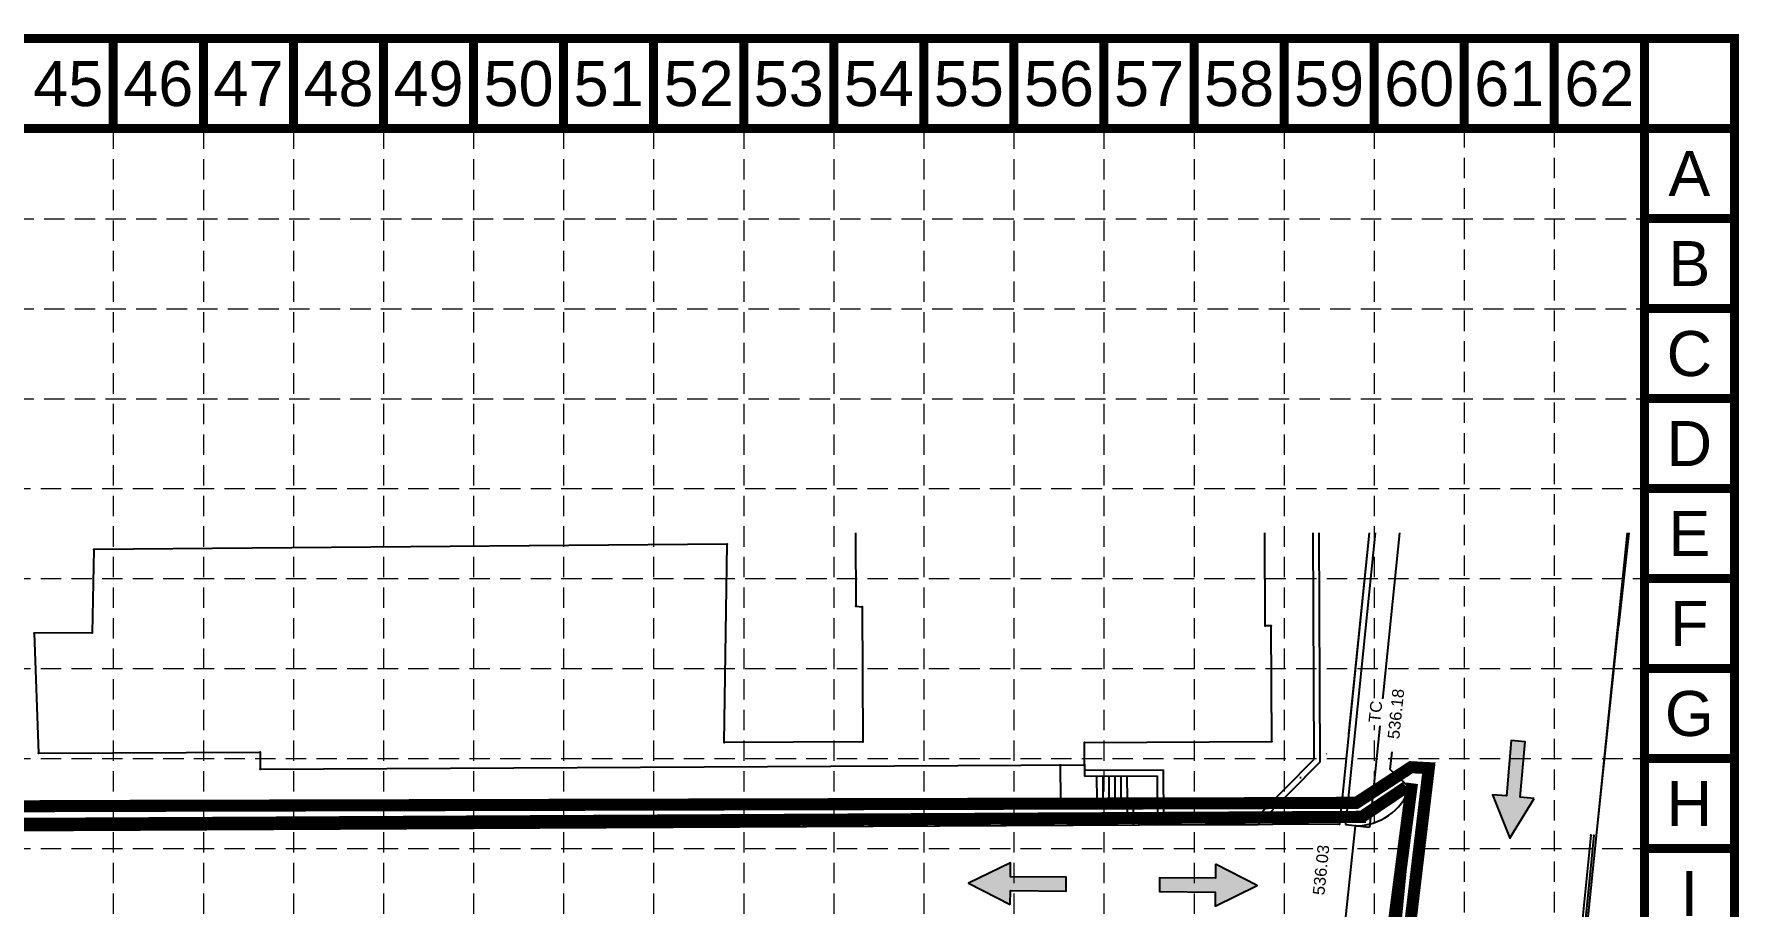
# Model space of a CAD drawing. Header units: feet. Extents: x 6046 to 7000, y 4530 to 5165.
# Drawn here: x 6718.4 to 7000.3, y 5021 to 5165.4 of the extents above; entities that cross this region are included whole.
import ezdxf
from ezdxf.enums import TextEntityAlignment as Align

# ---------------------------------------------------------------- set-up
doc = ezdxf.new("R2010")
doc.units = ezdxf.units.FT
doc.header["$LTSCALE"] = 30
doc.header["$MEASUREMENT"] = 0
for name, pattern in [('DASH', [1, 0.5, -0.5]), ('DOTS', [0.1901, 0.0001, -0.19]), ('HIDDEN', [0.375, 0.25, -0.125]), ('LEADER_LINE', [2, 1, 1])]:
    doc.linetypes.add(name, pattern=pattern)
for name, color, linetype in [('1 FLOW ARROWS', 7, 'Continuous'), ('1 LIMITS OF DISTURBANCE', 1, 'DASH'), ('20051228_SURVEY', 1, 'Continuous'), ('20070516_TOPO', 1, 'Continuous'), ('BASE', 7, 'Continuous'), ('EXISTING_PL', 1, 'Continuous'), ('FROM_EASTON_ON_H', 1, 'Continuous'), ('GRID', 254, 'HIDDEN'), ('MH_BOUNDARY', 1, 'Continuous'), ('MH_COVERAGE', 90, 'Continuous'), ('MH_LANDSCAP', 130, 'Continuous'), ('SILT FENCE', 200, 'Continuous'), ('TOPO_MAP', 1, 'Continuous')]:
    doc.layers.add(name, color=color, linetype=linetype)
doc.styles.get("Standard").update_dxf_attribs({"font": 'ARIAL.TTF'})
doc.linetypes.add('BARBWIRE_1', pattern='A,1,-0.1,["X",Standard,S=0.075,R=0,X=-0.025,Y=-0.0375],-0.1', length=1.2)

# ---------------------------------------------------------------- blocks, each defined once
blk = doc.blocks.new('arrow')
blk.add_lwpolyline([(-67.01, -25.36), (-59.33, -25.42), (-59.57, -56.14), (-51.89, -56.2), (-51.65, -25.48), (-43.97, -25.54), (-55.3, -2.41), (-67.01, -25.36)], close=True)
at = {"color": 254}
for points in [[(-43.97, -25.54), (-67.01, -25.36), (-55.3, -2.41), (-67.01, -25.36)], [(-59.57, -56.14), (-51.89, -56.2), (-59.33, -25.42), (-51.65, -25.48)]]:
    blk.add_solid(points, dxfattribs=at)

msp = doc.modelspace()

# ---------------------------------------------------------------- linework, layer by layer
at = {"layer": '20051228_SURVEY', "color": 7, "linetype": 'Continuous', "flags": 128}
for points in [[(6982.04, 5082.88), (6980.35, 5067.42)], [(6976.65, 5032.25), (6980.35, 5067.42)]]:
    msp.add_lwpolyline(points, dxfattribs=at)
at = {"layer": '20070516_TOPO', "color": 7, "linetype": 'Continuous'}
for p, q in [((6946.51, 5040.8), (6943.44, 5009.47)), ((6934.78, 5014.46), (6936.86, 5034.39)), ((6975.8, 5032.86), (6966.67, 4942.47)), ((6976.27, 5032.81), (6967.2, 4942.41))]:
    msp.add_line(p, q, dxfattribs=at)
msp.add_arc((6936.81, 5044.08), 9.69, 270.325, 339.3073, dxfattribs=at)
for p in [(6945.88, 5040.66), (6946.51, 5040.8), (6936.86, 5034.39), (6975.8, 5032.86), (6976.27, 5032.81)]:
    msp.add_point(p, dxfattribs=at)
at = {"layer": 'BASE', "color": 9}
msp.add_line((6984.63, 5149.78), (6984.63, 4583.91), dxfattribs=at)
at = {"layer": 'BASE', "const_width": 1.49}
for points in [[(6731.48, 5149.78), (6731.48, 5164.67)], [(6746.37, 5149.78), (6746.37, 5164.67)], [(6761.26, 5149.78), (6761.26, 5164.67)], [(6776.15, 5149.78), (6776.15, 5164.67)], [(6791.04, 5149.78), (6791.04, 5164.67)], [(6805.93, 5149.78), (6805.93, 5164.67)], [(6820.82, 5149.78), (6820.82, 5164.67)], [(6835.72, 5149.78), (6835.72, 5164.67)], [(6850.61, 5149.78), (6850.61, 5164.67)], [(6865.5, 5149.78), (6865.5, 5164.67)], [(6880.39, 5149.78), (6880.39, 5164.67)], [(6895.28, 5149.78), (6895.28, 5164.67)], [(6910.17, 5149.78), (6910.17, 5164.67)], [(6925.06, 5149.78), (6925.06, 5164.67)], [(6939.95, 5149.78), (6939.95, 5164.67)], [(6954.85, 5149.78), (6954.85, 5164.67)], [(6969.74, 5149.78), (6969.74, 5164.67)], [(6984.63, 5149.78), (6984.63, 5164.67)], [(6999.52, 5149.78), (6999.52, 5164.67)], [(6999.52, 5149.78), (6984.63, 5149.78)], [(6999.52, 5134.89), (6984.63, 5134.89)], [(6999.52, 5120), (6984.63, 5120)], [(6999.52, 5105.1), (6984.63, 5105.1)], [(6999.52, 5090.21), (6984.63, 5090.21)], [(6999.52, 5075.32), (6984.63, 5075.32)], [(6999.52, 5060.43), (6984.63, 5060.43)], [(6999.52, 5045.54), (6984.63, 5045.54)], [(6999.52, 5030.65), (6984.63, 5030.65)]]:
    msp.add_lwpolyline(points, dxfattribs=at)
at = {"layer": 'EXISTING_PL', "color": 7, "linetype": 'Continuous', "flags": 128}
for points in [[(6939.11, 5082.88), (6934.2, 5034.7), (6284.2, 5031.42), (6289.46, 5082.88)], [(6939.11, 5082.88), (6935.72, 5049.62)]]:
    msp.add_lwpolyline(points, dxfattribs=at)
at = {"layer": 'EXISTING_PL', "color": 7, "linetype": 'DOTS', "flags": 128}
msp.add_lwpolyline([(6919.2, 5034.62), (6935.72, 5049.62)], dxfattribs=at)
at = {"layer": 'FROM_EASTON_ON_H', "color": 7, "linetype": 'Continuous', "flags": 128}
msp.add_lwpolyline([(6981.78, 5082.88), (6971.97, 4986.94)], dxfattribs=at)
at = {"layer": 'GRID', "color": 252, "linetype": 'HIDDEN', "lineweight": 0, "ltscale": 0.45}
for p, q in [((6954.82, 5150.02), (6954.82, 4628.52)), ((6969.71, 5150.02), (6969.71, 4628.52)), ((6731.48, 5149.78), (6731.48, 4628.52)), ((6746.37, 5149.78), (6746.37, 4628.52)), ((6761.26, 5149.78), (6761.26, 4628.52)), ((6776.15, 5149.78), (6776.15, 4628.52)), ((6791.04, 5149.78), (6791.04, 4628.52)), ((6805.93, 5149.78), (6805.93, 4628.52)), ((6820.82, 5149.78), (6820.82, 4628.52)), ((6835.72, 5149.78), (6835.72, 4628.52)), ((6850.61, 5149.78), (6850.61, 4628.52)), ((6865.5, 5149.78), (6865.5, 4628.52)), ((6880.39, 5149.78), (6880.39, 4628.52)), ((6895.28, 5149.78), (6895.28, 4628.52)), ((6910.17, 5149.78), (6910.17, 4628.52)), ((6925.06, 5149.78), (6925.06, 4628.52)), ((6939.95, 5149.78), (6939.95, 4628.52)), ((6061.92, 5134.84), (6985.18, 5134.84)), ((6061.92, 5119.95), (6985.18, 5119.95)), ((6061.92, 5105.06), (6985.18, 5105.06)), ((6061.37, 5090.21), (6984.63, 5090.21)), ((6061.37, 5075.32), (6984.63, 5075.32)), ((6061.37, 5060.43), (6984.63, 5060.43)), ((6061.37, 5045.54), (6984.63, 5045.54)), ((6061.37, 5030.65), (6984.63, 5030.65))]:
    msp.add_line(p, q, dxfattribs=at)
at = {"layer": 'MH_BOUNDARY', "color": 7, "linetype": 'BARBWIRE_1'}
msp.add_line((6934.2, 5034.7), (6284.2, 5031.42), dxfattribs=at)
at = {"layer": 'MH_BOUNDARY', "color": 7, "linetype": 'Continuous'}
msp.add_point((6934.2, 5034.7), dxfattribs=at)
at = {"layer": 'MH_COVERAGE', "color": 7, "linetype": 'Continuous', "flags": 128}
for points in [[(6854.21, 5082.88), (6854.28, 5070.76)], [(6921.94, 5067.52), (6921.86, 5082.88)], [(6728.26, 5080.12), (6727.99, 5066.31)], [(6832.96, 5080.99), (6728.26, 5080.12)], [(6832.46, 5048.19), (6832.96, 5080.99)], [(6854.28, 5070.76), (6855.28, 5070.64)], [(6855.28, 5070.64), (6855.39, 5048.3)], [(6727.99, 5066.31), (6718.4, 5066.26)], [(6718.4, 5066.26), (6719.09, 5046.41)], [(6922.94, 5067.52), (6921.94, 5067.52)], [(6923.04, 5048.36), (6922.94, 5067.52)], [(6719.09, 5046.41), (6755.76, 5046.6)], [(6755.76, 5046.6), (6755.77, 5043.8)], [(6855.39, 5048.3), (6832.46, 5048.19)], [(6892.04, 5048.2), (6923.04, 5048.36)], [(6892.06, 5044.49), (6892.04, 5048.2)], [(6755.77, 5043.8), (6892.06, 5044.49)]]:
    msp.add_lwpolyline(points, dxfattribs=at)
at = {"layer": 'MH_COVERAGE', "color": 7, "linetype": 'Continuous'}
for p in [(6728.26, 5080.12), (6832.96, 5080.99), (6854.28, 5070.76), (6855.28, 5070.64), (6718.4, 5066.26), (6727.99, 5066.31), (6921.94, 5067.52), (6922.94, 5067.52), (6719.09, 5046.41), (6755.76, 5046.6), (6832.46, 5048.19), (6855.39, 5048.3), (6892.04, 5048.2), (6923.04, 5048.36), (6755.77, 5043.8), (6892.06, 5044.49)]:
    msp.add_point(p, dxfattribs=at)
at = {"layer": 'MH_LANDSCAP', "color": 7, "linetype": 'Continuous', "flags": 128}
for points in [[(6920.78, 5034.63), (6931.05, 5045.01), (6930.86, 5082.88)], [(6930.05, 5045.42), (6929.86, 5082.88)], [(6940.12, 5082.88), (6935.19, 5034.6)], [(6944.14, 5082.88), (6939.17, 5034.19)], [(6888.06, 5044.59), (6888.09, 5038.59), (6900.09, 5038.65)], [(6892.06, 5044.61), (6892.07, 5042.61)], [(6892.07, 5043.61), (6905.07, 5043.68)], [(6905.07, 5043.68), (6905.11, 5035.55)], [(6920.36, 5035.63), (6930.05, 5045.42)], [(6892.07, 5042.61), (6904.07, 5042.67)], [(6894.07, 5042.62), (6894.09, 5038.62)], [(6895.07, 5042.63), (6895.09, 5038.63)], [(6896.07, 5042.63), (6896.09, 5038.63)], [(6897.07, 5042.64), (6897.09, 5038.64)], [(6898.07, 5042.64), (6898.09, 5038.64)], [(6899.07, 5042.65), (6899.09, 5038.65)], [(6904.07, 5042.67), (6904.11, 5034.55)], [(6894.09, 5038.62), (6894.1, 5037.62)], [(6894.1, 5037.62), (6899.1, 5037.65)], [(6899.1, 5037.65), (6899.11, 5035.52)], [(6900.09, 5038.65), (6900.11, 5034.53)], [(6900.11, 5034.53), (6724.87, 5033.64)], [(6899.11, 5035.52), (6725.41, 5034.64)], [(6904.11, 5034.55), (6920.78, 5034.63)], [(6905.11, 5035.55), (6920.36, 5035.63)], [(6935.19, 5034.6), (6939.17, 5034.19)]]:
    msp.add_lwpolyline(points, dxfattribs=at)
at = {"layer": 'SILT FENCE', "const_width": 2, "flags": 128}
msp.add_lwpolyline([(6937.83, 5035.82), (6945.25, 5040.82)], dxfattribs=at)
at = {"layer": 'TOPO_MAP', "color": 35, "linetype": 'LEADER_LINE', "flags": 128}
msp.add_lwpolyline([(6945.88, 5040.66), (6942.62, 5043.74), (6942.91, 5046.65)], dxfattribs=at)

# ---------------------------------------------------------------- block references
at = {"layer": '1 FLOW ARROWS', "zscale": 0.3}
for p, xscale, yscale, rotation in [((6945.77, 5032.93), 0.3000000000004515, 0.3000000000004515, 175.5126798201979), ((6872.18, 5041.48), 0.2999999999999545, 0.2999999999999545, 90), ((6921.33, 5007.94), 0.2999999999992724, 0.2999999999992724, 270)]:
    msp.add_blockref('arrow', p, dxfattribs=dict(at, xscale=xscale, yscale=yscale, rotation=rotation))

# ---------------------------------------------------------------- texts
at = {"layer": 'BASE'}
for s, height, p in [('45', 7.446, (6724.03, 5157.22)), ('46', 7.446, (6738.92, 5157.22)), ('47', 7.446, (6753.81, 5157.22)), ('48', 7.446, (6768.71, 5157.22)), ('49', 7.446, (6783.6, 5157.22)), ('50', 7.446, (6798.49, 5157.22)), ('51', 7.446, (6813.38, 5157.22)), ('52', 7.446, (6828.27, 5157.22)), ('53', 7.446, (6843.16, 5157.22)), ('54', 7.446, (6858.05, 5157.22)), ('55', 7.446, (6872.94, 5157.22)), ('56', 7.446, (6887.84, 5157.22)), ('57', 7.446, (6902.73, 5157.22)), ('58', 7.446, (6917.62, 5157.22)), ('59', 7.446, (6932.51, 5157.22)), ('60', 7.446, (6947.4, 5157.22)), ('61', 7.446, (6962.29, 5157.22)), ('62', 7.446, (6977.18, 5157.22)), ('A', 7.45, (6992.07, 5142.33)), ('B', 7.45, (6992.07, 5127.44)), ('C', 7.45, (6992.07, 5112.55)), ('D', 7.45, (6992.07, 5097.66)), ('E', 7.45, (6992.07, 5082.77)), ('F', 7.45, (6992.07, 5067.88)), ('G', 7.45, (6992.07, 5052.99)), ('H', 7.45, (6992.07, 5038.09)), ('I', 7.45, (6992.07, 5023.2))]:
    msp.add_text(s, height=height, dxfattribs=at).set_placement(p, align=Align.MIDDLE_CENTER)

# ---------------------------------------------------------------- next in the draw order: wipeouts: each hides what was drawn before it
for points in [[(6944.66, 5047.46), (6945.74, 5058.06), (6942.44, 5058.39), (6941.36, 5047.8)], [(6932.27, 5021.45), (6933.38, 5032.42), (6930.08, 5032.75), (6928.97, 5021.79)], [(6952.52, 5011.09), (6953.63, 5022.06), (6950.34, 5022.39), (6949.22, 5011.43)]]:
    msp.add_wipeout(points).dxf.layer = 'TOPO_MAP'

# ---------------------------------------------------------------- next in the draw order: linework, layer by layer
at = {"layer": '1 LIMITS OF DISTURBANCE', "ltscale": 0.4, "const_width": 2, "flags": 128}
msp.add_lwpolyline([(6101.17, 4826.86), (6119.47, 5018.64), (6096.14, 5021.33), (6098.29, 5043.5), (6122.31, 5040.95), (6122.38, 5033.9), (6129.8, 5034.29), (6283.72, 5035.18), (6725.26, 5037.68), (6917.8, 5038.14), (6937.03, 5038.21), (6946.05, 5044.1), (6948.99, 5043.94), (6944.62, 5007.27), (6924.92, 4866.5), (6920.13, 4822.96), (6913.67, 4809.28), (6897.42, 4801.38), (6112.12, 4798.15), (6103.9, 4802.97), (6099.86, 4811.49)], close=True, dxfattribs=at)
at = {"layer": 'SILT FENCE', "const_width": 2, "flags": 128}
msp.add_lwpolyline([(6121.85, 5030.72), (6121.11, 5014.1), (6102.85, 4815.96, 0.48185), (6117.13, 4800.49), (6896.6, 4805.3, 0.347065), (6918.53, 4828.84), (6946.21, 5041.44)], format="xyb", dxfattribs=at)
msp.add_lwpolyline([(6121.68, 5031.6), (6938.6, 5035.89)], dxfattribs=at)

# ---------------------------------------------------------------- next in the draw order: texts
at = {"layer": 'TOPO_MAP', "color": 35, "linetype": 'Continuous'}
for s, p in [('536.18', (6942.58, 5053.03)), ('536.03', (6930.2, 5027.2))]:
    msp.add_text(s, height=1.95, rotation=84.2083, dxfattribs=at).set_placement(p, align=Align.TOP_CENTER)

# ---------------------------------------------------------------- next in the draw order: wipeouts: each hides what was drawn before it
msp.add_wipeout([(6941.58, 5050.9), (6942.03, 5055.31), (6938.73, 5055.64), (6938.28, 5051.24)]).dxf.layer = 'TOPO_MAP'

# ---------------------------------------------------------------- next in the draw order: linework, layer by layer
at = {"layer": 'BASE', "const_width": 1.49}
for points in [[(6046.48, 4569.02), (6999.52, 4569.02), (6999.52, 5164.67), (6046.48, 5164.67)], [(6061.34, 4583.91), (6984.67, 4583.88), (6984.65, 5149.79), (6061.53, 5149.8)]]:
    msp.add_lwpolyline(points, close=True, dxfattribs=at)

# ---------------------------------------------------------------- next in the draw order: texts
at = {"layer": 'TOPO_MAP', "color": 35, "linetype": 'Continuous'}
msp.add_text('TC', height=1.95, rotation=84.2083, dxfattribs=at).set_placement((6939.19, 5053.37), align=Align.TOP_CENTER)

doc.saveas('drawing.dxf')
